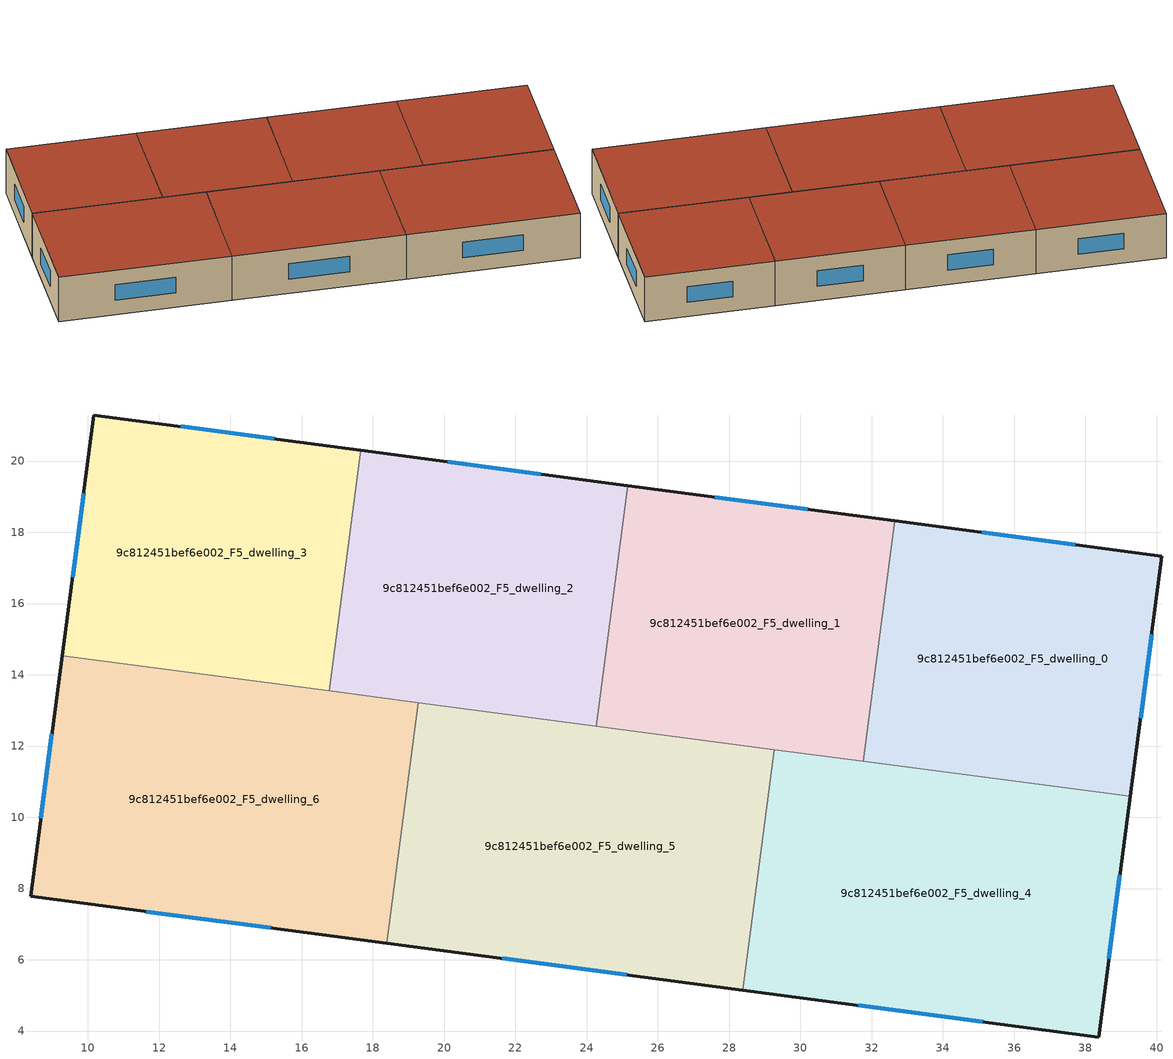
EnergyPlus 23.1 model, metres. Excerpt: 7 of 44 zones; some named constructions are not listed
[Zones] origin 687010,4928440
9c812451bef6e002_F5_dwelling_0
 floor to 9c812451bef6e002_F4_dwelling_0 (EU_floor_Construction): 40.15,17.33 39.26,10.58 31.76,11.57 32.65,18.32 z15
 wall outside (EU_wall_Construction): 39.26,10.58 40.15,17.33 32.65,18.32 z15:18
 wall to 9c812451bef6e002_F5_dwelling_1 (EU_wall_Construction): 32.65,18.32 31.76,11.57 z15:18
 wall to 9c812451bef6e002_F5_dwelling_4 (EU_wall_Construction): 31.76,11.57 39.26,10.58 z15:18
 window (EU_Window_Construction): 37.71,17.65 35.09,18 / 39.55,12.78 39.86,15.14 z15.98:17.02
 roof outside (EU_roof_Construction): 39.26,10.58 40.15,17.33 32.65,18.32 31.76,11.57 z18
9c812451bef6e002_F5_dwelling_1
 floor to 9c812451bef6e002_F4_dwelling_1 (EU_floor_Construction): 32.65,18.32 31.76,11.57 24.27,12.56 25.16,19.31 z15
 wall outside (EU_wall_Construction): 32.65,18.32 25.16,19.31 z15:18
 wall to 9c812451bef6e002_F5_dwelling_2 (EU_wall_Construction): 25.16,19.31 24.27,12.56 z15:18
 wall to 9c812451bef6e002_F5_dwelling_5 (EU_wall_Construction): 24.27,12.56 29.27,11.9 z15:18
 wall to 9c812451bef6e002_F5_dwelling_4 (EU_wall_Construction): 29.27,11.9 31.76,11.57 z15:18
 window (EU_Window_Construction): 30.21,18.64 27.59,18.99 z15.98:17.02
 roof outside (EU_roof_Construction): 31.76,11.57 32.65,18.32 25.16,19.31 24.27,12.56 z18
9c812451bef6e002_F5_dwelling_2
 floor to 9c812451bef6e002_F4_dwelling_2 (EU_floor_Construction): 25.16,19.31 24.27,12.56 16.77,13.55 17.66,20.3 z15
 wall outside (EU_wall_Construction): 25.16,19.31 17.66,20.3 z15:18
 wall to 9c812451bef6e002_F5_dwelling_3 (EU_wall_Construction): 17.66,20.3 16.77,13.55 z15:18
 wall to 9c812451bef6e002_F5_dwelling_6 (EU_wall_Construction): 16.77,13.55 19.28,13.22 z15:18
 wall to 9c812451bef6e002_F5_dwelling_5 (EU_wall_Construction): 19.28,13.22 24.27,12.56 z15:18
 window (EU_Window_Construction): 22.72,19.63 20.1,19.98 z15.98:17.02
 roof outside (EU_roof_Construction): 24.27,12.56 25.16,19.31 17.66,20.3 16.77,13.55 z18
9c812451bef6e002_F5_dwelling_3
 floor to 9c812451bef6e002_F4_dwelling_3 (EU_floor_Construction): 17.66,20.3 16.77,13.55 9.28,14.53 10.17,21.29 z15
 wall outside (EU_wall_Construction): 17.66,20.3 10.17,21.29 9.28,14.53 z15:18
 wall to 9c812451bef6e002_F5_dwelling_6 (EU_wall_Construction): 9.28,14.53 16.77,13.55 z15:18
 window (EU_Window_Construction): 9.88,19.09 9.57,16.73 / 15.23,20.62 12.61,20.97 z15.98:17.02
 roof outside (EU_roof_Construction): 16.77,13.55 17.66,20.3 10.17,21.29 9.28,14.53 z18
9c812451bef6e002_F5_dwelling_4
 floor to 9c812451bef6e002_F4_dwelling_4 (EU_floor_Construction): 39.26,10.58 38.37,3.83 28.38,5.15 29.27,11.9 z15
 wall outside (EU_wall_Construction): 28.38,5.15 38.37,3.83 39.26,10.58 z15:18
 wall to 9c812451bef6e002_F5_dwelling_5 (EU_wall_Construction): 29.27,11.9 28.38,5.15 z15:18
 window (EU_Window_Construction): 38.66,6.03 38.97,8.39 / 31.63,4.72 35.12,4.26 z15.98:17.02
 roof outside (EU_roof_Construction): 38.37,3.83 39.26,10.58 29.27,11.9 28.38,5.15 z18
9c812451bef6e002_F5_dwelling_5
 floor to 9c812451bef6e002_F4_dwelling_5 (EU_floor_Construction): 29.27,11.9 28.38,5.15 18.39,6.46 19.28,13.22 z15
 wall outside (EU_wall_Construction): 18.39,6.46 28.38,5.15 z15:18
 wall to 9c812451bef6e002_F5_dwelling_6 (EU_wall_Construction): 19.28,13.22 18.39,6.46 z15:18
 window (EU_Window_Construction): 21.64,6.04 25.13,5.58 z15.98:17.02
 roof outside (EU_roof_Construction): 28.38,5.15 29.27,11.9 19.28,13.22 18.39,6.46 z18
9c812451bef6e002_F5_dwelling_6
 floor to 9c812451bef6e002_F4_dwelling_6 (EU_floor_Construction): 19.28,13.22 18.39,6.46 8.39,7.78 9.28,14.53 z15
 wall outside (EU_wall_Construction): 9.28,14.53 8.39,7.78 18.39,6.46 z15:18
 window (EU_Window_Construction): 11.64,7.35 15.14,6.89 / 8.99,12.34 8.68,9.98 z15.98:17.02
 roof outside (EU_roof_Construction): 18.39,6.46 19.28,13.22 9.28,14.53 8.39,7.78 z18
[SCHEDULE:FILE] Column Number=1; Rows to Skip at Top=0; Number of Hours of Data=8760; Column Separator=Comma; Interpolate to Timestep=No; Minutes per Item=60; Adjust Schedule for Daylight Savings=Yes
Name | File
EU_Step8_GainSchedule_9c812451bef6e002_F3_dwelling_5_f000 | ../../schedules/9c812451bef6e002/9c812451bef6e002_F3_dwelling_5_f000_gain.csv
EU_Step8_GainSchedule_9c812451bef6e002_F3_dwelling_6_f000 | ../../schedules/9c812451bef6e002/9c812451bef6e002_F3_dwelling_6_f000_gain.csv
EU_Step8_GainSchedule_9c812451bef6e002_F4_dwelling_0_f000 | ../../schedules/9c812451bef6e002/9c812451bef6e002_F4_dwelling_0_f000_gain.csv
EU_Step8_GainSchedule_9c812451bef6e002_F4_dwelling_1_f000 | ../../schedules/9c812451bef6e002/9c812451bef6e002_F4_dwelling_1_f000_gain.csv
EU_Step8_GainSchedule_9c812451bef6e002_F4_dwelling_2_f000 | ../../schedules/9c812451bef6e002/9c812451bef6e002_F4_dwelling_2_f000_gain.csv
EU_Step8_GainSchedule_9c812451bef6e002_F4_dwelling_3_f000 | ../../schedules/9c812451bef6e002/9c812451bef6e002_F4_dwelling_3_f000_gain.csv
EU_Step8_GainSchedule_9c812451bef6e002_F4_dwelling_4_f000 | ../../schedules/9c812451bef6e002/9c812451bef6e002_F4_dwelling_4_f000_gain.csv
EU_Step8_GainSchedule_9c812451bef6e002_F4_dwelling_5_f000 | ../../schedules/9c812451bef6e002/9c812451bef6e002_F4_dwelling_5_f000_gain.csv
EU_Step8_GainSchedule_9c812451bef6e002_F4_dwelling_6_f000 | ../../schedules/9c812451bef6e002/9c812451bef6e002_F4_dwelling_6_f000_gain.csv
